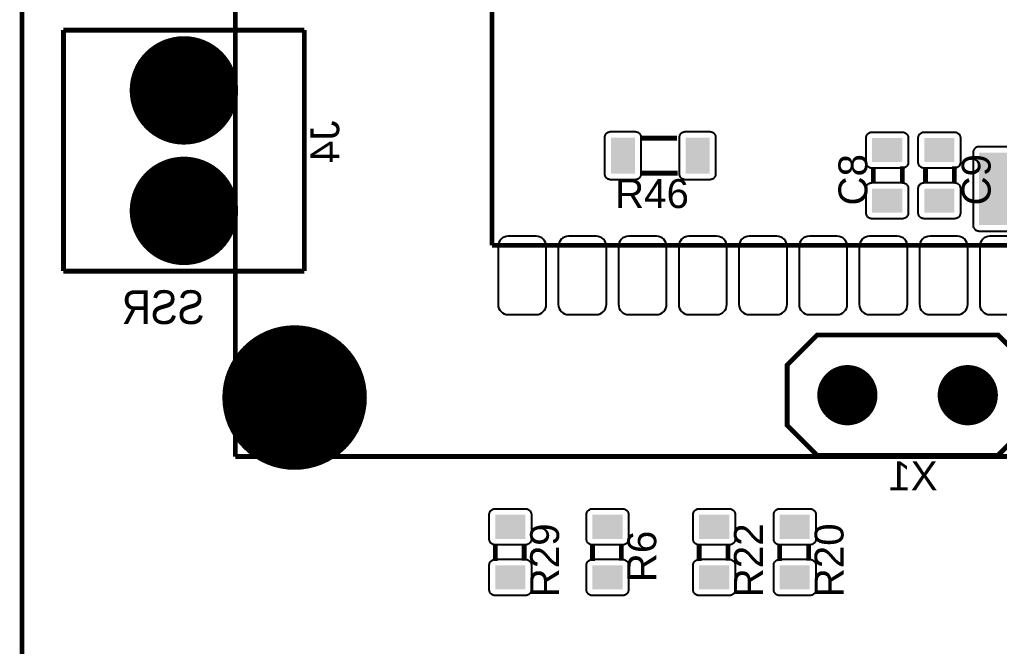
# Model space of a CAD drawing. Header units: inches. Extents: x -1.93 to 1.94, y -2.6 to 2.6.
# Drawn here: x -1.934 to -0.307, y -0.204 to 0.836 of the extents above; entities that cross this region are included whole.
import ezdxf

# ---------------------------------------------------------------- set-up
doc = ezdxf.new("R2010")
doc.units = ezdxf.units.IN
doc.layers.get('0').update_dxf_attribs({"linetype": 'CONTINUOUS'})

# ---------------------------------------------------------------- blocks, each defined once
blk = doc.blocks.new('RPAD')
blk.add_trace([(-0.5, -0.5), (-0.5, 0.5), (0.5, -0.5), (0.5, 0.5)])
blk = doc.blocks.new('EPAD')
at = {"const_width": 0.5}
blk.add_lwpolyline([(-0.25, 0, 1), (0.25, 0, 1)], format="xyb", close=True, dxfattribs=at)

msp = doc.modelspace()

# ---------------------------------------------------------------- linework, layer by layer
at = {"const_width": 0.008}
for points in [[(-1.930433, -2.598425), (1.935709, -2.598425), (1.935709, 2.598425), (-1.930433, 2.598425), (-1.930433, -2.598425)], [(-1.930433, -2.598425), (1.935709, -2.598425), (1.935709, 2.598425), (-1.930433, 2.598425), (-1.930433, -2.598425)], [(-1.930433, -2.598425), (1.935709, -2.598425), (1.935709, 2.598425), (-1.930433, 2.598425), (-1.930433, -2.598425)], [(-1.576142, 1.528117), (-1.576142, 0.110794)], [(-1.576142, 1.528117), (-1.576142, 0.110794)], [(-1.576142, 1.528117), (-1.576142, 0.110794)], [(-1.149724, 0.961417), (-1.149724, 0.461417)], [(-1.149724, 0.961417), (-1.149724, 0.461417)], [(-1.149724, 0.961417), (-1.149724, 0.461417)], [(-1.461559, 0.818575), (-1.861559, 0.818575)], [(-1.861559, 0.418575), (-1.861559, 0.818575)], [(-1.461559, 0.818575), (-1.861559, 0.818575)], [(-1.861559, 0.418575), (-1.861559, 0.818575)], [(-1.461559, 0.818575), (-1.861559, 0.818575)], [(-1.861559, 0.418575), (-1.861559, 0.818575)], [(-1.461559, 0.418575), (-1.461559, 0.818575)], [(-1.461559, 0.418575), (-1.461559, 0.818575)], [(-1.461559, 0.418575), (-1.461559, 0.818575)], [(-0.842386, 0.639236), (-0.901386, 0.639236)], [(-0.842386, 0.639236), (-0.901386, 0.639236)], [(-0.842386, 0.639236), (-0.901386, 0.639236)], [(-0.516425, 0.564433), (-0.516425, 0.591433)], [(-0.516425, 0.564433), (-0.516425, 0.591433)], [(-0.516425, 0.564433), (-0.516425, 0.591433)], [(-0.468425, 0.564433), (-0.468425, 0.592433)], [(-0.468425, 0.564433), (-0.468425, 0.592433)], [(-0.468425, 0.564433), (-0.468425, 0.592433)], [(-0.429811, 0.564433), (-0.429811, 0.591433)], [(-0.429811, 0.564433), (-0.429811, 0.591433)], [(-0.429811, 0.564433), (-0.429811, 0.591433)], [(-0.381811, 0.564433), (-0.381811, 0.592433)], [(-0.381811, 0.564433), (-0.381811, 0.592433)], [(-0.381811, 0.564433), (-0.381811, 0.592433)], [(-0.841386, 0.581236), (-0.901386, 0.581236)], [(-0.841386, 0.581236), (-0.901386, 0.581236)], [(-0.841386, 0.581236), (-0.901386, 0.581236)], [(0.850276, 0.461417), (-1.149724, 0.461417)], [(0.850276, 0.461417), (-1.149724, 0.461417)], [(0.850276, 0.461417), (-1.149724, 0.461417)], [(-1.461559, 0.418575), (-1.861559, 0.418575)], [(-1.461559, 0.418575), (-1.861559, 0.418575)], [(-1.461559, 0.418575), (-1.861559, 0.418575)], [(-0.609567, 0.112598), (-0.309567, 0.112598), (-0.259567, 0.162598), (-0.259567, 0.262598), (-0.309567, 0.312598), (-0.609567, 0.312598), (-0.659567, 0.262598), (-0.659567, 0.162598), (-0.609567, 0.112598)], [(-0.609567, 0.112598), (-0.309567, 0.112598), (-0.259567, 0.162598), (-0.259567, 0.262598), (-0.309567, 0.312598), (-0.609567, 0.312598), (-0.659567, 0.262598), (-0.659567, 0.162598), (-0.609567, 0.112598)], [(-0.609567, 0.112598), (-0.309567, 0.112598), (-0.259567, 0.162598), (-0.259567, 0.262598), (-0.309567, 0.312598), (-0.609567, 0.312598), (-0.659567, 0.262598), (-0.659567, 0.162598), (-0.609567, 0.112598)], [(-1.576142, 0.110794), (1.573465, 0.110794)], [(-1.576142, 0.110794), (1.573465, 0.110794)], [(-1.576142, 0.110794), (1.573465, 0.110794)], [(-1.144409, -0.034906), (-1.144409, -0.062906)], [(-1.144409, -0.034906), (-1.144409, -0.062906)], [(-1.144409, -0.034906), (-1.144409, -0.062906)], [(-1.096409, -0.034906), (-1.096409, -0.061906)], [(-1.096409, -0.034906), (-1.096409, -0.061906)], [(-1.096409, -0.034906), (-1.096409, -0.061906)], [(-0.982992, -0.034906), (-0.982992, -0.062906)], [(-0.982992, -0.034906), (-0.982992, -0.062906)], [(-0.982992, -0.034906), (-0.982992, -0.062906)], [(-0.934992, -0.034906), (-0.934992, -0.061906)], [(-0.934992, -0.034906), (-0.934992, -0.061906)], [(-0.934992, -0.034906), (-0.934992, -0.061906)], [(-0.805827, -0.034906), (-0.805827, -0.062906)], [(-0.805827, -0.034906), (-0.805827, -0.062906)], [(-0.805827, -0.034906), (-0.805827, -0.062906)], [(-0.757827, -0.034906), (-0.757827, -0.061906)], [(-0.757827, -0.034906), (-0.757827, -0.061906)], [(-0.757827, -0.034906), (-0.757827, -0.061906)], [(-0.671969, -0.034906), (-0.671969, -0.062906)], [(-0.671969, -0.034906), (-0.671969, -0.062906)], [(-0.671969, -0.034906), (-0.671969, -0.062906)], [(-0.623969, -0.034906), (-0.623969, -0.061906)], [(-0.623969, -0.034906), (-0.623969, -0.061906)], [(-0.623969, -0.034906), (-0.623969, -0.061906)]]:
    msp.add_lwpolyline(points, dxfattribs=at)
for points in [[(-0.912386, 0.570236), (-0.952386, 0.570236), (-0.953425, 0.570287), (-0.95443, 0.570435), (-0.955397, 0.570677), (-0.956321, 0.571008), (-0.957198, 0.571422), (-0.958022, 0.571917), (-0.958789, 0.572487), (-0.959495, 0.573127), (-0.960135, 0.573833), (-0.960705, 0.5746), (-0.961199, 0.575424), (-0.961614, 0.576301), (-0.961945, 0.577225), (-0.962187, 0.578192), (-0.962335, 0.579197), (-0.962386, 0.580236), (-0.962386, 0.640236), (-0.962335, 0.641276), (-0.962187, 0.642281), (-0.961945, 0.643248), (-0.961614, 0.644172), (-0.961199, 0.645048), (-0.960705, 0.645872), (-0.960135, 0.646639), (-0.959495, 0.647346), (-0.958789, 0.647986), (-0.958022, 0.648555), (-0.957198, 0.64905), (-0.956321, 0.649465), (-0.955397, 0.649795), (-0.95443, 0.650037), (-0.953425, 0.650186), (-0.952386, 0.650236), (-0.912386, 0.650236), (-0.911346, 0.650186), (-0.910341, 0.650037), (-0.909374, 0.649795), (-0.90845, 0.649465), (-0.907574, 0.64905), (-0.90675, 0.648555), (-0.905982, 0.647986), (-0.905276, 0.647346), (-0.904636, 0.646639), (-0.904067, 0.645872), (-0.903572, 0.645048), (-0.903157, 0.644172), (-0.902827, 0.643248), (-0.902585, 0.642281), (-0.902436, 0.641276), (-0.902386, 0.640236), (-0.902386, 0.580236), (-0.902436, 0.579197), (-0.902585, 0.578192), (-0.902827, 0.577225), (-0.903157, 0.576301), (-0.903572, 0.575424), (-0.904067, 0.5746), (-0.904636, 0.573833), (-0.905276, 0.573127), (-0.905982, 0.572487), (-0.90675, 0.571917), (-0.907574, 0.571422), (-0.90845, 0.571008), (-0.909374, 0.570677), (-0.910341, 0.570435), (-0.911346, 0.570287), (-0.912386, 0.570236)], [(-0.788386, 0.570236), (-0.828386, 0.570236), (-0.829425, 0.570287), (-0.83043, 0.570435), (-0.831397, 0.570677), (-0.832321, 0.571008), (-0.833198, 0.571422), (-0.834022, 0.571917), (-0.834789, 0.572487), (-0.835495, 0.573127), (-0.836135, 0.573833), (-0.836705, 0.5746), (-0.837199, 0.575424), (-0.837614, 0.576301), (-0.837945, 0.577225), (-0.838187, 0.578192), (-0.838335, 0.579197), (-0.838386, 0.580236), (-0.838386, 0.640236), (-0.838335, 0.641276), (-0.838187, 0.642281), (-0.837945, 0.643248), (-0.837614, 0.644172), (-0.837199, 0.645048), (-0.836705, 0.645872), (-0.836135, 0.646639), (-0.835495, 0.647346), (-0.834789, 0.647986), (-0.834022, 0.648555), (-0.833198, 0.64905), (-0.832321, 0.649465), (-0.831397, 0.649795), (-0.83043, 0.650037), (-0.829425, 0.650186), (-0.828386, 0.650236), (-0.788386, 0.650236), (-0.787346, 0.650186), (-0.786341, 0.650037), (-0.785374, 0.649795), (-0.78445, 0.649465), (-0.783574, 0.64905), (-0.78275, 0.648555), (-0.781982, 0.647986), (-0.781276, 0.647346), (-0.780636, 0.646639), (-0.780067, 0.645872), (-0.779572, 0.645048), (-0.779157, 0.644172), (-0.778827, 0.643248), (-0.778585, 0.642281), (-0.778436, 0.641276), (-0.778386, 0.640236), (-0.778386, 0.580236), (-0.778436, 0.579197), (-0.778585, 0.578192), (-0.778827, 0.577225), (-0.779157, 0.576301), (-0.779572, 0.575424), (-0.780067, 0.5746), (-0.780636, 0.573833), (-0.781276, 0.573127), (-0.781982, 0.572487), (-0.78275, 0.571917), (-0.783574, 0.571422), (-0.78445, 0.571008), (-0.785374, 0.570677), (-0.786341, 0.570435), (-0.787346, 0.570287), (-0.788386, 0.570236)], [(-0.528425, 0.599433), (-0.528425, 0.639433), (-0.528375, 0.640472), (-0.528226, 0.641478), (-0.527984, 0.642444), (-0.527654, 0.643369), (-0.527239, 0.644245), (-0.526744, 0.645069), (-0.526175, 0.645837), (-0.525535, 0.646543), (-0.524828, 0.647183), (-0.524061, 0.647752), (-0.523237, 0.648246), (-0.522361, 0.648661), (-0.521437, 0.648992), (-0.52047, 0.649234), (-0.519465, 0.649383), (-0.518425, 0.649433), (-0.468425, 0.649433), (-0.467386, 0.649383), (-0.466381, 0.649234), (-0.465414, 0.648992), (-0.46449, 0.648661), (-0.463613, 0.648246), (-0.462789, 0.647752), (-0.462022, 0.647183), (-0.461316, 0.646543), (-0.460676, 0.645837), (-0.460106, 0.645069), (-0.459611, 0.644245), (-0.459197, 0.643369), (-0.458866, 0.642444), (-0.458624, 0.641478), (-0.458476, 0.640472), (-0.458425, 0.639433), (-0.458425, 0.599433), (-0.458476, 0.598394), (-0.458624, 0.597389), (-0.458866, 0.596422), (-0.459197, 0.595498), (-0.459611, 0.594621), (-0.460106, 0.593797), (-0.460676, 0.59303), (-0.461316, 0.592324), (-0.462022, 0.591683), (-0.462789, 0.591114), (-0.463613, 0.59062), (-0.46449, 0.590205), (-0.465414, 0.589874), (-0.466381, 0.589632), (-0.467386, 0.589483), (-0.468425, 0.589433), (-0.518425, 0.589433), (-0.519465, 0.589483), (-0.52047, 0.589632), (-0.521437, 0.589874), (-0.522361, 0.590205), (-0.523237, 0.59062), (-0.524061, 0.591114), (-0.524828, 0.591683), (-0.525535, 0.592324), (-0.526175, 0.59303), (-0.526744, 0.593797), (-0.527239, 0.594621), (-0.527654, 0.595498), (-0.527984, 0.596422), (-0.528226, 0.597389), (-0.528375, 0.598394), (-0.528425, 0.599433)], [(-0.441811, 0.599433), (-0.441811, 0.639433), (-0.441761, 0.640472), (-0.441612, 0.641478), (-0.44137, 0.642444), (-0.441039, 0.643369), (-0.440625, 0.644245), (-0.44013, 0.645069), (-0.439561, 0.645837), (-0.43892, 0.646543), (-0.438214, 0.647183), (-0.437447, 0.647752), (-0.436623, 0.648246), (-0.435746, 0.648661), (-0.434822, 0.648992), (-0.433856, 0.649234), (-0.43285, 0.649383), (-0.431811, 0.649433), (-0.381811, 0.649433), (-0.380772, 0.649383), (-0.379767, 0.649234), (-0.3788, 0.648992), (-0.377876, 0.648661), (-0.376999, 0.648246), (-0.376175, 0.647752), (-0.375408, 0.647183), (-0.374702, 0.646543), (-0.374061, 0.645837), (-0.373492, 0.645069), (-0.372997, 0.644245), (-0.372583, 0.643369), (-0.372252, 0.642444), (-0.37201, 0.641478), (-0.371861, 0.640472), (-0.371811, 0.639433), (-0.371811, 0.599433), (-0.371861, 0.598394), (-0.37201, 0.597389), (-0.372252, 0.596422), (-0.372583, 0.595498), (-0.372997, 0.594621), (-0.373492, 0.593797), (-0.374061, 0.59303), (-0.374702, 0.592324), (-0.375408, 0.591683), (-0.376175, 0.591114), (-0.376999, 0.59062), (-0.377876, 0.590205), (-0.3788, 0.589874), (-0.379767, 0.589632), (-0.380772, 0.589483), (-0.381811, 0.589433), (-0.431811, 0.589433), (-0.43285, 0.589483), (-0.433856, 0.589632), (-0.434822, 0.589874), (-0.435746, 0.590205), (-0.436623, 0.59062), (-0.437447, 0.591114), (-0.438214, 0.591683), (-0.43892, 0.592324), (-0.439561, 0.59303), (-0.44013, 0.593797), (-0.440625, 0.594621), (-0.441039, 0.595498), (-0.44137, 0.596422), (-0.441612, 0.597389), (-0.441761, 0.598394), (-0.441811, 0.599433)], [(-0.528425, 0.515433), (-0.528425, 0.555433), (-0.528375, 0.556472), (-0.528226, 0.557478), (-0.527984, 0.558444), (-0.527654, 0.559369), (-0.527239, 0.560245), (-0.526744, 0.561069), (-0.526175, 0.561837), (-0.525535, 0.562543), (-0.524828, 0.563183), (-0.524061, 0.563752), (-0.523237, 0.564246), (-0.522361, 0.564661), (-0.521437, 0.564992), (-0.52047, 0.565234), (-0.519465, 0.565383), (-0.518425, 0.565433), (-0.468425, 0.565433), (-0.467386, 0.565383), (-0.466381, 0.565234), (-0.465414, 0.564992), (-0.46449, 0.564661), (-0.463613, 0.564246), (-0.462789, 0.563752), (-0.462022, 0.563183), (-0.461316, 0.562543), (-0.460676, 0.561837), (-0.460106, 0.561069), (-0.459611, 0.560245), (-0.459197, 0.559369), (-0.458866, 0.558444), (-0.458624, 0.557478), (-0.458476, 0.556472), (-0.458425, 0.555433), (-0.458425, 0.515433), (-0.458476, 0.514394), (-0.458624, 0.513389), (-0.458866, 0.512422), (-0.459197, 0.511498), (-0.459611, 0.510621), (-0.460106, 0.509797), (-0.460676, 0.50903), (-0.461316, 0.508324), (-0.462022, 0.507683), (-0.462789, 0.507114), (-0.463613, 0.50662), (-0.46449, 0.506205), (-0.465414, 0.505874), (-0.466381, 0.505632), (-0.467386, 0.505483), (-0.468425, 0.505433), (-0.518425, 0.505433), (-0.519465, 0.505483), (-0.52047, 0.505632), (-0.521437, 0.505874), (-0.522361, 0.506205), (-0.523237, 0.50662), (-0.524061, 0.507114), (-0.524828, 0.507683), (-0.525535, 0.508324), (-0.526175, 0.50903), (-0.526744, 0.509797), (-0.527239, 0.510621), (-0.527654, 0.511498), (-0.527984, 0.512422), (-0.528226, 0.513389), (-0.528375, 0.514394), (-0.528425, 0.515433)], [(-0.441811, 0.515433), (-0.441811, 0.555433), (-0.441761, 0.556472), (-0.441612, 0.557478), (-0.44137, 0.558444), (-0.441039, 0.559369), (-0.440625, 0.560245), (-0.44013, 0.561069), (-0.439561, 0.561837), (-0.43892, 0.562543), (-0.438214, 0.563183), (-0.437447, 0.563752), (-0.436623, 0.564246), (-0.435746, 0.564661), (-0.434822, 0.564992), (-0.433856, 0.565234), (-0.43285, 0.565383), (-0.431811, 0.565433), (-0.381811, 0.565433), (-0.380772, 0.565383), (-0.379767, 0.565234), (-0.3788, 0.564992), (-0.377876, 0.564661), (-0.376999, 0.564246), (-0.376175, 0.563752), (-0.375408, 0.563183), (-0.374702, 0.562543), (-0.374061, 0.561837), (-0.373492, 0.561069), (-0.372997, 0.560245), (-0.372583, 0.559369), (-0.372252, 0.558444), (-0.37201, 0.557478), (-0.371861, 0.556472), (-0.371811, 0.555433), (-0.371811, 0.515433), (-0.371861, 0.514394), (-0.37201, 0.513389), (-0.372252, 0.512422), (-0.372583, 0.511498), (-0.372997, 0.510621), (-0.373492, 0.509797), (-0.374061, 0.50903), (-0.374702, 0.508324), (-0.375408, 0.507683), (-0.376175, 0.507114), (-0.376999, 0.50662), (-0.377876, 0.506205), (-0.3788, 0.505874), (-0.379767, 0.505632), (-0.380772, 0.505483), (-0.381811, 0.505433), (-0.431811, 0.505433), (-0.43285, 0.505483), (-0.433856, 0.505632), (-0.434822, 0.505874), (-0.435746, 0.506205), (-0.436623, 0.50662), (-0.437447, 0.507114), (-0.438214, 0.507683), (-0.43892, 0.508324), (-0.439561, 0.50903), (-0.44013, 0.509797), (-0.440625, 0.510621), (-0.441039, 0.511498), (-0.44137, 0.512422), (-0.441612, 0.513389), (-0.441761, 0.514394), (-0.441811, 0.515433)], [(-1.076724, 0.476417), (-1.122724, 0.476417), (-1.1262, 0.476079), (-1.129415, 0.475106), (-1.132306, 0.47356), (-1.13481, 0.471503), (-1.136867, 0.468998), (-1.138413, 0.466107), (-1.139386, 0.462893), (-1.139724, 0.459417), (-1.139724, 0.363417), (-1.139386, 0.359941), (-1.138413, 0.356727), (-1.136867, 0.353836), (-1.13481, 0.351331), (-1.132306, 0.349275), (-1.129415, 0.347729), (-1.1262, 0.346756), (-1.122724, 0.346417), (-1.076724, 0.346417), (-1.073248, 0.346756), (-1.070034, 0.347729), (-1.067143, 0.349275), (-1.064639, 0.351331), (-1.062582, 0.353836), (-1.061036, 0.356727), (-1.060063, 0.359941), (-1.059724, 0.363417), (-1.059724, 0.459417), (-1.060063, 0.462893), (-1.061036, 0.466107), (-1.062582, 0.468998), (-1.064639, 0.471503), (-1.067143, 0.47356), (-1.070034, 0.475106), (-1.073248, 0.476079), (-1.076724, 0.476417)], [(-0.976724, 0.476417), (-1.022724, 0.476417), (-1.0262, 0.476079), (-1.029415, 0.475106), (-1.032306, 0.47356), (-1.03481, 0.471503), (-1.036867, 0.468998), (-1.038413, 0.466107), (-1.039386, 0.462893), (-1.039724, 0.459417), (-1.039724, 0.363417), (-1.039386, 0.359941), (-1.038413, 0.356727), (-1.036867, 0.353836), (-1.03481, 0.351331), (-1.032306, 0.349275), (-1.029415, 0.347729), (-1.0262, 0.346756), (-1.022724, 0.346417), (-0.976724, 0.346417), (-0.973248, 0.346756), (-0.970034, 0.347729), (-0.967143, 0.349275), (-0.964639, 0.351331), (-0.962582, 0.353836), (-0.961036, 0.356727), (-0.960063, 0.359941), (-0.959724, 0.363417), (-0.959724, 0.459417), (-0.960063, 0.462893), (-0.961036, 0.466107), (-0.962582, 0.468998), (-0.964639, 0.471503), (-0.967143, 0.47356), (-0.970034, 0.475106), (-0.973248, 0.476079), (-0.976724, 0.476417)], [(-0.876724, 0.476417), (-0.922724, 0.476417), (-0.9262, 0.476079), (-0.929415, 0.475106), (-0.932306, 0.47356), (-0.93481, 0.471503), (-0.936867, 0.468998), (-0.938413, 0.466107), (-0.939386, 0.462893), (-0.939724, 0.459417), (-0.939724, 0.363417), (-0.939386, 0.359941), (-0.938413, 0.356727), (-0.936867, 0.353836), (-0.93481, 0.351331), (-0.932306, 0.349275), (-0.929415, 0.347729), (-0.9262, 0.346756), (-0.922724, 0.346417), (-0.876724, 0.346417), (-0.873248, 0.346756), (-0.870034, 0.347729), (-0.867143, 0.349275), (-0.864639, 0.351331), (-0.862582, 0.353836), (-0.861036, 0.356727), (-0.860063, 0.359941), (-0.859724, 0.363417), (-0.859724, 0.459417), (-0.860063, 0.462893), (-0.861036, 0.466107), (-0.862582, 0.468998), (-0.864639, 0.471503), (-0.867143, 0.47356), (-0.870034, 0.475106), (-0.873248, 0.476079), (-0.876724, 0.476417)], [(-0.776724, 0.476417), (-0.822724, 0.476417), (-0.8262, 0.476079), (-0.829415, 0.475106), (-0.832306, 0.47356), (-0.83481, 0.471503), (-0.836867, 0.468998), (-0.838413, 0.466107), (-0.839386, 0.462893), (-0.839724, 0.459417), (-0.839724, 0.363417), (-0.839386, 0.359941), (-0.838413, 0.356727), (-0.836867, 0.353836), (-0.83481, 0.351331), (-0.832306, 0.349275), (-0.829415, 0.347729), (-0.8262, 0.346756), (-0.822724, 0.346417), (-0.776724, 0.346417), (-0.773248, 0.346756), (-0.770034, 0.347729), (-0.767143, 0.349275), (-0.764639, 0.351331), (-0.762582, 0.353836), (-0.761036, 0.356727), (-0.760063, 0.359941), (-0.759724, 0.363417), (-0.759724, 0.459417), (-0.760063, 0.462893), (-0.761036, 0.466107), (-0.762582, 0.468998), (-0.764639, 0.471503), (-0.767143, 0.47356), (-0.770034, 0.475106), (-0.773248, 0.476079), (-0.776724, 0.476417)], [(-0.676724, 0.476417), (-0.722724, 0.476417), (-0.7262, 0.476079), (-0.729415, 0.475106), (-0.732306, 0.47356), (-0.73481, 0.471503), (-0.736867, 0.468998), (-0.738413, 0.466107), (-0.739386, 0.462893), (-0.739724, 0.459417), (-0.739724, 0.363417), (-0.739386, 0.359941), (-0.738413, 0.356727), (-0.736867, 0.353836), (-0.73481, 0.351331), (-0.732306, 0.349275), (-0.729415, 0.347729), (-0.7262, 0.346756), (-0.722724, 0.346417), (-0.676724, 0.346417), (-0.673248, 0.346756), (-0.670034, 0.347729), (-0.667143, 0.349275), (-0.664639, 0.351331), (-0.662582, 0.353836), (-0.661036, 0.356727), (-0.660063, 0.359941), (-0.659724, 0.363417), (-0.659724, 0.459417), (-0.660063, 0.462893), (-0.661036, 0.466107), (-0.662582, 0.468998), (-0.664639, 0.471503), (-0.667143, 0.47356), (-0.670034, 0.475106), (-0.673248, 0.476079), (-0.676724, 0.476417)], [(-0.576724, 0.476417), (-0.622724, 0.476417), (-0.6262, 0.476079), (-0.629415, 0.475106), (-0.632306, 0.47356), (-0.63481, 0.471503), (-0.636867, 0.468998), (-0.638413, 0.466107), (-0.639386, 0.462893), (-0.639724, 0.459417), (-0.639724, 0.363417), (-0.639386, 0.359941), (-0.638413, 0.356727), (-0.636867, 0.353836), (-0.63481, 0.351331), (-0.632306, 0.349275), (-0.629415, 0.347729), (-0.6262, 0.346756), (-0.622724, 0.346417), (-0.576724, 0.346417), (-0.573248, 0.346756), (-0.570034, 0.347729), (-0.567143, 0.349275), (-0.564639, 0.351331), (-0.562582, 0.353836), (-0.561036, 0.356727), (-0.560063, 0.359941), (-0.559724, 0.363417), (-0.559724, 0.459417), (-0.560063, 0.462893), (-0.561036, 0.466107), (-0.562582, 0.468998), (-0.564639, 0.471503), (-0.567143, 0.47356), (-0.570034, 0.475106), (-0.573248, 0.476079), (-0.576724, 0.476417)], [(-0.476724, 0.476417), (-0.522724, 0.476417), (-0.5262, 0.476079), (-0.529415, 0.475106), (-0.532306, 0.47356), (-0.53481, 0.471503), (-0.536867, 0.468998), (-0.538413, 0.466107), (-0.539386, 0.462893), (-0.539724, 0.459417), (-0.539724, 0.363417), (-0.539386, 0.359941), (-0.538413, 0.356727), (-0.536867, 0.353836), (-0.53481, 0.351331), (-0.532306, 0.349275), (-0.529415, 0.347729), (-0.5262, 0.346756), (-0.522724, 0.346417), (-0.476724, 0.346417), (-0.473248, 0.346756), (-0.470034, 0.347729), (-0.467143, 0.349275), (-0.464639, 0.351331), (-0.462582, 0.353836), (-0.461036, 0.356727), (-0.460063, 0.359941), (-0.459724, 0.363417), (-0.459724, 0.459417), (-0.460063, 0.462893), (-0.461036, 0.466107), (-0.462582, 0.468998), (-0.464639, 0.471503), (-0.467143, 0.47356), (-0.470034, 0.475106), (-0.473248, 0.476079), (-0.476724, 0.476417)], [(-0.376724, 0.476417), (-0.422724, 0.476417), (-0.4262, 0.476079), (-0.429415, 0.475106), (-0.432306, 0.47356), (-0.43481, 0.471503), (-0.436867, 0.468998), (-0.438413, 0.466107), (-0.439386, 0.462893), (-0.439724, 0.459417), (-0.439724, 0.363417), (-0.439386, 0.359941), (-0.438413, 0.356727), (-0.436867, 0.353836), (-0.43481, 0.351331), (-0.432306, 0.349275), (-0.429415, 0.347729), (-0.4262, 0.346756), (-0.422724, 0.346417), (-0.376724, 0.346417), (-0.373248, 0.346756), (-0.370034, 0.347729), (-0.367143, 0.349275), (-0.364639, 0.351331), (-0.362582, 0.353836), (-0.361036, 0.356727), (-0.360063, 0.359941), (-0.359724, 0.363417), (-0.359724, 0.459417), (-0.360063, 0.462893), (-0.361036, 0.466107), (-0.362582, 0.468998), (-0.364639, 0.471503), (-0.367143, 0.47356), (-0.370034, 0.475106), (-0.373248, 0.476079), (-0.376724, 0.476417)], [(-1.084409, 0.014094), (-1.084409, -0.025906), (-1.08446, -0.026945), (-1.084608, -0.02795), (-1.08485, -0.028917), (-1.085181, -0.029841), (-1.085596, -0.030717), (-1.086091, -0.031541), (-1.08666, -0.032309), (-1.0873, -0.033015), (-1.088006, -0.033655), (-1.088774, -0.034224), (-1.089598, -0.034719), (-1.090474, -0.035134), (-1.091398, -0.035465), (-1.092365, -0.035707), (-1.09337, -0.035855), (-1.094409, -0.035906), (-1.144409, -0.035906), (-1.145449, -0.035855), (-1.146454, -0.035707), (-1.147421, -0.035465), (-1.148345, -0.035134), (-1.149221, -0.034719), (-1.150045, -0.034224), (-1.150813, -0.033655), (-1.151519, -0.033015), (-1.152159, -0.032309), (-1.152728, -0.031541), (-1.153223, -0.030717), (-1.153638, -0.029841), (-1.153969, -0.028917), (-1.154211, -0.02795), (-1.154359, -0.026945), (-1.154409, -0.025906), (-1.154409, 0.014094), (-1.154359, 0.015134), (-1.154211, 0.016139), (-1.153969, 0.017106), (-1.153638, 0.01803), (-1.153223, 0.018906), (-1.152728, 0.01973), (-1.152159, 0.020498), (-1.151519, 0.021204), (-1.150813, 0.021844), (-1.150045, 0.022413), (-1.149221, 0.022908), (-1.148345, 0.023323), (-1.147421, 0.023654), (-1.146454, 0.023896), (-1.145449, 0.024044), (-1.144409, 0.024094), (-1.094409, 0.024094), (-1.09337, 0.024044), (-1.092365, 0.023896), (-1.091398, 0.023654), (-1.090474, 0.023323), (-1.089598, 0.022908), (-1.088774, 0.022413), (-1.088006, 0.021844), (-1.0873, 0.021204), (-1.08666, 0.020498), (-1.086091, 0.01973), (-1.085596, 0.018906), (-1.085181, 0.01803), (-1.08485, 0.017106), (-1.084608, 0.016139), (-1.08446, 0.015134), (-1.084409, 0.014094)], [(-0.922992, 0.014094), (-0.922992, -0.025906), (-0.923043, -0.026945), (-0.923191, -0.02795), (-0.923433, -0.028917), (-0.923764, -0.029841), (-0.924178, -0.030717), (-0.924673, -0.031541), (-0.925243, -0.032309), (-0.925883, -0.033015), (-0.926589, -0.033655), (-0.927356, -0.034224), (-0.92818, -0.034719), (-0.929057, -0.035134), (-0.929981, -0.035465), (-0.930948, -0.035707), (-0.931953, -0.035855), (-0.932992, -0.035906), (-0.982992, -0.035906), (-0.984031, -0.035855), (-0.985037, -0.035707), (-0.986004, -0.035465), (-0.986928, -0.035134), (-0.987804, -0.034719), (-0.988628, -0.034224), (-0.989395, -0.033655), (-0.990102, -0.033015), (-0.990742, -0.032309), (-0.991311, -0.031541), (-0.991806, -0.030717), (-0.99222, -0.029841), (-0.992551, -0.028917), (-0.992793, -0.02795), (-0.992942, -0.026945), (-0.992992, -0.025906), (-0.992992, 0.014094), (-0.992942, 0.015134), (-0.992793, 0.016139), (-0.992551, 0.017106), (-0.99222, 0.01803), (-0.991806, 0.018906), (-0.991311, 0.01973), (-0.990742, 0.020498), (-0.990102, 0.021204), (-0.989395, 0.021844), (-0.988628, 0.022413), (-0.987804, 0.022908), (-0.986928, 0.023323), (-0.986004, 0.023654), (-0.985037, 0.023896), (-0.984031, 0.024044), (-0.982992, 0.024094), (-0.932992, 0.024094), (-0.931953, 0.024044), (-0.930948, 0.023896), (-0.929981, 0.023654), (-0.929057, 0.023323), (-0.92818, 0.022908), (-0.927356, 0.022413), (-0.926589, 0.021844), (-0.925883, 0.021204), (-0.925243, 0.020498), (-0.924673, 0.01973), (-0.924178, 0.018906), (-0.923764, 0.01803), (-0.923433, 0.017106), (-0.923191, 0.016139), (-0.923043, 0.015134), (-0.922992, 0.014094)], [(-0.745827, 0.014094), (-0.745827, -0.025906), (-0.745877, -0.026945), (-0.746026, -0.02795), (-0.746268, -0.028917), (-0.746598, -0.029841), (-0.747013, -0.030717), (-0.747508, -0.031541), (-0.748077, -0.032309), (-0.748717, -0.033015), (-0.749424, -0.033655), (-0.750191, -0.034224), (-0.751015, -0.034719), (-0.751891, -0.035134), (-0.752815, -0.035465), (-0.753782, -0.035707), (-0.754787, -0.035855), (-0.755827, -0.035906), (-0.805827, -0.035906), (-0.806866, -0.035855), (-0.807871, -0.035707), (-0.808838, -0.035465), (-0.809762, -0.035134), (-0.810639, -0.034719), (-0.811463, -0.034224), (-0.81223, -0.033655), (-0.812936, -0.033015), (-0.813576, -0.032309), (-0.814146, -0.031541), (-0.814641, -0.030717), (-0.815055, -0.029841), (-0.815386, -0.028917), (-0.815628, -0.02795), (-0.815776, -0.026945), (-0.815827, -0.025906), (-0.815827, 0.014094), (-0.815776, 0.015134), (-0.815628, 0.016139), (-0.815386, 0.017106), (-0.815055, 0.01803), (-0.814641, 0.018906), (-0.814146, 0.01973), (-0.813576, 0.020498), (-0.812936, 0.021204), (-0.81223, 0.021844), (-0.811463, 0.022413), (-0.810639, 0.022908), (-0.809762, 0.023323), (-0.808838, 0.023654), (-0.807871, 0.023896), (-0.806866, 0.024044), (-0.805827, 0.024094), (-0.755827, 0.024094), (-0.754787, 0.024044), (-0.753782, 0.023896), (-0.752815, 0.023654), (-0.751891, 0.023323), (-0.751015, 0.022908), (-0.750191, 0.022413), (-0.749424, 0.021844), (-0.748717, 0.021204), (-0.748077, 0.020498), (-0.747508, 0.01973), (-0.747013, 0.018906), (-0.746598, 0.01803), (-0.746268, 0.017106), (-0.746026, 0.016139), (-0.745877, 0.015134), (-0.745827, 0.014094)], [(-0.611969, 0.014094), (-0.611969, -0.025906), (-0.612019, -0.026945), (-0.612167, -0.02795), (-0.612409, -0.028917), (-0.61274, -0.029841), (-0.613155, -0.030717), (-0.61365, -0.031541), (-0.614219, -0.032309), (-0.614859, -0.033015), (-0.615565, -0.033655), (-0.616333, -0.034224), (-0.617157, -0.034719), (-0.618033, -0.035134), (-0.618957, -0.035465), (-0.619924, -0.035707), (-0.620929, -0.035855), (-0.621969, -0.035906), (-0.671969, -0.035906), (-0.673008, -0.035855), (-0.674013, -0.035707), (-0.67498, -0.035465), (-0.675904, -0.035134), (-0.67678, -0.034719), (-0.677604, -0.034224), (-0.678372, -0.033655), (-0.679078, -0.033015), (-0.679718, -0.032309), (-0.680287, -0.031541), (-0.680782, -0.030717), (-0.681197, -0.029841), (-0.681528, -0.028917), (-0.68177, -0.02795), (-0.681918, -0.026945), (-0.681969, -0.025906), (-0.681969, 0.014094), (-0.681918, 0.015134), (-0.68177, 0.016139), (-0.681528, 0.017106), (-0.681197, 0.01803), (-0.680782, 0.018906), (-0.680287, 0.01973), (-0.679718, 0.020498), (-0.679078, 0.021204), (-0.678372, 0.021844), (-0.677604, 0.022413), (-0.67678, 0.022908), (-0.675904, 0.023323), (-0.67498, 0.023654), (-0.674013, 0.023896), (-0.673008, 0.024044), (-0.671969, 0.024094), (-0.621969, 0.024094), (-0.620929, 0.024044), (-0.619924, 0.023896), (-0.618957, 0.023654), (-0.618033, 0.023323), (-0.617157, 0.022908), (-0.616333, 0.022413), (-0.615565, 0.021844), (-0.614859, 0.021204), (-0.614219, 0.020498), (-0.61365, 0.01973), (-0.613155, 0.018906), (-0.61274, 0.01803), (-0.612409, 0.017106), (-0.612167, 0.016139), (-0.612019, 0.015134), (-0.611969, 0.014094)], [(-1.084409, -0.069906), (-1.084409, -0.109906), (-1.08446, -0.110945), (-1.084608, -0.11195), (-1.08485, -0.112917), (-1.085181, -0.113841), (-1.085596, -0.114717), (-1.086091, -0.115541), (-1.08666, -0.116309), (-1.0873, -0.117015), (-1.088006, -0.117655), (-1.088774, -0.118224), (-1.089598, -0.118719), (-1.090474, -0.119134), (-1.091398, -0.119465), (-1.092365, -0.119707), (-1.09337, -0.119855), (-1.094409, -0.119906), (-1.144409, -0.119906), (-1.145449, -0.119855), (-1.146454, -0.119707), (-1.147421, -0.119465), (-1.148345, -0.119134), (-1.149221, -0.118719), (-1.150045, -0.118224), (-1.150813, -0.117655), (-1.151519, -0.117015), (-1.152159, -0.116309), (-1.152728, -0.115541), (-1.153223, -0.114717), (-1.153638, -0.113841), (-1.153969, -0.112917), (-1.154211, -0.11195), (-1.154359, -0.110945), (-1.154409, -0.109906), (-1.154409, -0.069906), (-1.154359, -0.068866), (-1.154211, -0.067861), (-1.153969, -0.066894), (-1.153638, -0.06597), (-1.153223, -0.065094), (-1.152728, -0.06427), (-1.152159, -0.063502), (-1.151519, -0.062796), (-1.150813, -0.062156), (-1.150045, -0.061587), (-1.149221, -0.061092), (-1.148345, -0.060677), (-1.147421, -0.060346), (-1.146454, -0.060104), (-1.145449, -0.059956), (-1.144409, -0.059906), (-1.094409, -0.059906), (-1.09337, -0.059956), (-1.092365, -0.060104), (-1.091398, -0.060346), (-1.090474, -0.060677), (-1.089598, -0.061092), (-1.088774, -0.061587), (-1.088006, -0.062156), (-1.0873, -0.062796), (-1.08666, -0.063502), (-1.086091, -0.06427), (-1.085596, -0.065094), (-1.085181, -0.06597), (-1.08485, -0.066894), (-1.084608, -0.067861), (-1.08446, -0.068866), (-1.084409, -0.069906)], [(-0.922992, -0.069906), (-0.922992, -0.109906), (-0.923043, -0.110945), (-0.923191, -0.11195), (-0.923433, -0.112917), (-0.923764, -0.113841), (-0.924178, -0.114717), (-0.924673, -0.115541), (-0.925243, -0.116309), (-0.925883, -0.117015), (-0.926589, -0.117655), (-0.927356, -0.118224), (-0.92818, -0.118719), (-0.929057, -0.119134), (-0.929981, -0.119465), (-0.930948, -0.119707), (-0.931953, -0.119855), (-0.932992, -0.119906), (-0.982992, -0.119906), (-0.984031, -0.119855), (-0.985037, -0.119707), (-0.986004, -0.119465), (-0.986928, -0.119134), (-0.987804, -0.118719), (-0.988628, -0.118224), (-0.989395, -0.117655), (-0.990102, -0.117015), (-0.990742, -0.116309), (-0.991311, -0.115541), (-0.991806, -0.114717), (-0.99222, -0.113841), (-0.992551, -0.112917), (-0.992793, -0.11195), (-0.992942, -0.110945), (-0.992992, -0.109906), (-0.992992, -0.069906), (-0.992942, -0.068866), (-0.992793, -0.067861), (-0.992551, -0.066894), (-0.99222, -0.06597), (-0.991806, -0.065094), (-0.991311, -0.06427), (-0.990742, -0.063502), (-0.990102, -0.062796), (-0.989395, -0.062156), (-0.988628, -0.061587), (-0.987804, -0.061092), (-0.986928, -0.060677), (-0.986004, -0.060346), (-0.985037, -0.060104), (-0.984031, -0.059956), (-0.982992, -0.059906), (-0.932992, -0.059906), (-0.931953, -0.059956), (-0.930948, -0.060104), (-0.929981, -0.060346), (-0.929057, -0.060677), (-0.92818, -0.061092), (-0.927356, -0.061587), (-0.926589, -0.062156), (-0.925883, -0.062796), (-0.925243, -0.063502), (-0.924673, -0.06427), (-0.924178, -0.065094), (-0.923764, -0.06597), (-0.923433, -0.066894), (-0.923191, -0.067861), (-0.923043, -0.068866), (-0.922992, -0.069906)], [(-0.745827, -0.069906), (-0.745827, -0.109906), (-0.745877, -0.110945), (-0.746026, -0.11195), (-0.746268, -0.112917), (-0.746598, -0.113841), (-0.747013, -0.114717), (-0.747508, -0.115541), (-0.748077, -0.116309), (-0.748717, -0.117015), (-0.749424, -0.117655), (-0.750191, -0.118224), (-0.751015, -0.118719), (-0.751891, -0.119134), (-0.752815, -0.119465), (-0.753782, -0.119707), (-0.754787, -0.119855), (-0.755827, -0.119906), (-0.805827, -0.119906), (-0.806866, -0.119855), (-0.807871, -0.119707), (-0.808838, -0.119465), (-0.809762, -0.119134), (-0.810639, -0.118719), (-0.811463, -0.118224), (-0.81223, -0.117655), (-0.812936, -0.117015), (-0.813576, -0.116309), (-0.814146, -0.115541), (-0.814641, -0.114717), (-0.815055, -0.113841), (-0.815386, -0.112917), (-0.815628, -0.11195), (-0.815776, -0.110945), (-0.815827, -0.109906), (-0.815827, -0.069906), (-0.815776, -0.068866), (-0.815628, -0.067861), (-0.815386, -0.066894), (-0.815055, -0.06597), (-0.814641, -0.065094), (-0.814146, -0.06427), (-0.813576, -0.063502), (-0.812936, -0.062796), (-0.81223, -0.062156), (-0.811463, -0.061587), (-0.810639, -0.061092), (-0.809762, -0.060677), (-0.808838, -0.060346), (-0.807871, -0.060104), (-0.806866, -0.059956), (-0.805827, -0.059906), (-0.755827, -0.059906), (-0.754787, -0.059956), (-0.753782, -0.060104), (-0.752815, -0.060346), (-0.751891, -0.060677), (-0.751015, -0.061092), (-0.750191, -0.061587), (-0.749424, -0.062156), (-0.748717, -0.062796), (-0.748077, -0.063502), (-0.747508, -0.06427), (-0.747013, -0.065094), (-0.746598, -0.06597), (-0.746268, -0.066894), (-0.746026, -0.067861), (-0.745877, -0.068866), (-0.745827, -0.069906)], [(-0.611969, -0.069906), (-0.611969, -0.109906), (-0.612019, -0.110945), (-0.612167, -0.11195), (-0.612409, -0.112917), (-0.61274, -0.113841), (-0.613155, -0.114717), (-0.61365, -0.115541), (-0.614219, -0.116309), (-0.614859, -0.117015), (-0.615565, -0.117655), (-0.616333, -0.118224), (-0.617157, -0.118719), (-0.618033, -0.119134), (-0.618957, -0.119465), (-0.619924, -0.119707), (-0.620929, -0.119855), (-0.621969, -0.119906), (-0.671969, -0.119906), (-0.673008, -0.119855), (-0.674013, -0.119707), (-0.67498, -0.119465), (-0.675904, -0.119134), (-0.67678, -0.118719), (-0.677604, -0.118224), (-0.678372, -0.117655), (-0.679078, -0.117015), (-0.679718, -0.116309), (-0.680287, -0.115541), (-0.680782, -0.114717), (-0.681197, -0.113841), (-0.681528, -0.112917), (-0.68177, -0.11195), (-0.681918, -0.110945), (-0.681969, -0.109906), (-0.681969, -0.069906), (-0.681918, -0.068866), (-0.68177, -0.067861), (-0.681528, -0.066894), (-0.681197, -0.06597), (-0.680782, -0.065094), (-0.680287, -0.06427), (-0.679718, -0.063502), (-0.679078, -0.062796), (-0.678372, -0.062156), (-0.677604, -0.061587), (-0.67678, -0.061092), (-0.675904, -0.060677), (-0.67498, -0.060346), (-0.674013, -0.060104), (-0.673008, -0.059956), (-0.671969, -0.059906), (-0.621969, -0.059906), (-0.620929, -0.059956), (-0.619924, -0.060104), (-0.618957, -0.060346), (-0.618033, -0.060677), (-0.617157, -0.061092), (-0.616333, -0.061587), (-0.615565, -0.062156), (-0.614859, -0.062796), (-0.614219, -0.063502), (-0.61365, -0.06427), (-0.613155, -0.065094), (-0.61274, -0.06597), (-0.612409, -0.066894), (-0.612167, -0.067861), (-0.612019, -0.068866), (-0.611969, -0.069906)]]:
    msp.add_lwpolyline(points, close=True)
for points in [[(-0.275886, 0.625118), (-0.340886, 0.625118), (-0.341925, 0.625068), (-0.34293, 0.624919), (-0.343897, 0.624677), (-0.344821, 0.624346), (-0.345698, 0.623932), (-0.346522, 0.623437), (-0.347289, 0.622868), (-0.347995, 0.622228), (-0.348635, 0.621521), (-0.349205, 0.620754), (-0.349699, 0.61993), (-0.350114, 0.619054), (-0.350445, 0.61813), (-0.350687, 0.617163), (-0.350835, 0.616157), (-0.350886, 0.615118), (-0.350886, 0.495118), (-0.350835, 0.494079), (-0.350687, 0.493074), (-0.350445, 0.492107), (-0.350114, 0.491183), (-0.349699, 0.490306), (-0.349205, 0.489482), (-0.348635, 0.488715), (-0.347995, 0.488009), (-0.347289, 0.487369), (-0.346522, 0.486799), (-0.345698, 0.486304), (-0.344821, 0.48589), (-0.343897, 0.485559), (-0.34293, 0.485317), (-0.341925, 0.485169), (-0.340886, 0.485118), (-0.340886, 0.485118), (-0.275886, 0.485118)], [(-0.276724, 0.476417), (-0.322724, 0.476417), (-0.3262, 0.476079), (-0.329415, 0.475106), (-0.332306, 0.47356), (-0.33481, 0.471503), (-0.336867, 0.468998), (-0.338413, 0.466107), (-0.339386, 0.462893), (-0.339724, 0.459417), (-0.339724, 0.363417), (-0.339386, 0.359941), (-0.338413, 0.356727), (-0.336867, 0.353836), (-0.33481, 0.351331), (-0.332306, 0.349275), (-0.329415, 0.347729), (-0.3262, 0.346756), (-0.322724, 0.346417), (-0.276724, 0.346417)]]:
    msp.add_lwpolyline(points)
for radius in [0.094488, 0.094488, 0.094488, 0.059055, 0.059055, 0.059055]:
    msp.add_circle((-1.477717, 0.209219), radius)

# ---------------------------------------------------------------- block references
for p, xscale, yscale in [((-1.661559, 0.718575), 0.18, 0.18), ((-1.661559, 0.518575), 0.18, 0.18), ((-1.477677, 0.208661), 0.24, 0.24), ((-0.559567, 0.212598), 0.1, 0.1), ((-0.359567, 0.212598), 0.1, 0.1)]:
    msp.add_blockref('EPAD', p, dxfattribs=dict(xscale=xscale, yscale=yscale))
for p, xscale, yscale, rotation in [((-0.932386, 0.610236), 0.04, 0.06, -180), ((-0.808386, 0.610236), 0.04, 0.06, -180), ((-0.493425, 0.619433), 0.04, 0.05, 90), ((-0.406811, 0.619433), 0.04, 0.05, 90), ((-0.308386, 0.555118), 0.065, 0.12, 180), ((-0.493425, 0.535433), 0.04, 0.05, 90), ((-0.406811, 0.535433), 0.04, 0.05, 90), ((-1.119409, -0.005906), 0.04, 0.05, -90), ((-0.957992, -0.005906), 0.04, 0.05, -90), ((-0.780827, -0.005906), 0.04, 0.05, -90), ((-0.646968, -0.005906), 0.04, 0.05, -90), ((-1.119409, -0.089906), 0.04, 0.05, -90), ((-0.957992, -0.089906), 0.04, 0.05, -90), ((-0.780827, -0.089906), 0.04, 0.05, -90), ((-0.646968, -0.089906), 0.04, 0.05, -90)]:
    msp.add_blockref('RPAD', p, dxfattribs=dict(xscale=xscale, yscale=yscale, rotation=rotation))

# ---------------------------------------------------------------- texts
at = {"text_generation_flag": 2, "width": 1.041667}
msp.add_text('J4', height=0.048, rotation=90, dxfattribs=at).set_placement((-1.403559, 0.668575))
msp.add_text('J4', height=0.048, rotation=90, dxfattribs=at).set_placement((-1.403559, 0.668575))
msp.add_text('J4', height=0.048, rotation=90, dxfattribs=at).set_placement((-1.403559, 0.668575))
at = {"width": 1.041667}
for s, p in [('C8', (-0.526425, 0.527433)), ('C8', (-0.526425, 0.527433)), ('C8', (-0.526425, 0.527433)), ('C9', (-0.321701, 0.527433)), ('C9', (-0.321701, 0.527433)), ('C9', (-0.321701, 0.527433)), ('R29', (-1.038409, -0.122906)), ('R29', (-1.038409, -0.122906)), ('R29', (-1.038409, -0.122906)), ('R6', (-0.876992, -0.097906)), ('R6', (-0.876992, -0.097906)), ('R6', (-0.876992, -0.097906)), ('R22', (-0.699827, -0.122906)), ('R22', (-0.699827, -0.122906)), ('R22', (-0.699827, -0.122906)), ('R20', (-0.565969, -0.122906)), ('R20', (-0.565969, -0.122906)), ('R20', (-0.565969, -0.122906))]:
    msp.add_text(s, height=0.048, rotation=90, dxfattribs=at).set_placement(p)
msp.add_text('R46', height=0.048, dxfattribs=at).set_placement((-0.945386, 0.523236))
msp.add_text('R46', height=0.048, dxfattribs=at).set_placement((-0.945386, 0.523236))
msp.add_text('R46', height=0.048, dxfattribs=at).set_placement((-0.945386, 0.523236))
at = {"text_generation_flag": 2}
for s, height, width, p in [('SSR', 0.056, 0.892857, (-1.627283, 0.330701)), ('SSR', 0.056, 0.892857, (-1.627283, 0.330701)), ('SSR', 0.056, 0.892857, (-1.627283, 0.330701)), ('X1', 0.048, 1.041667, (-0.409567, 0.054598)), ('X1', 0.048, 1.041667, (-0.409567, 0.054598)), ('X1', 0.048, 1.041667, (-0.409567, 0.054598))]:
    msp.add_text(s, height=height, dxfattribs=dict(at, width=width)).set_placement(p)

doc.saveas('drawing.dxf')
